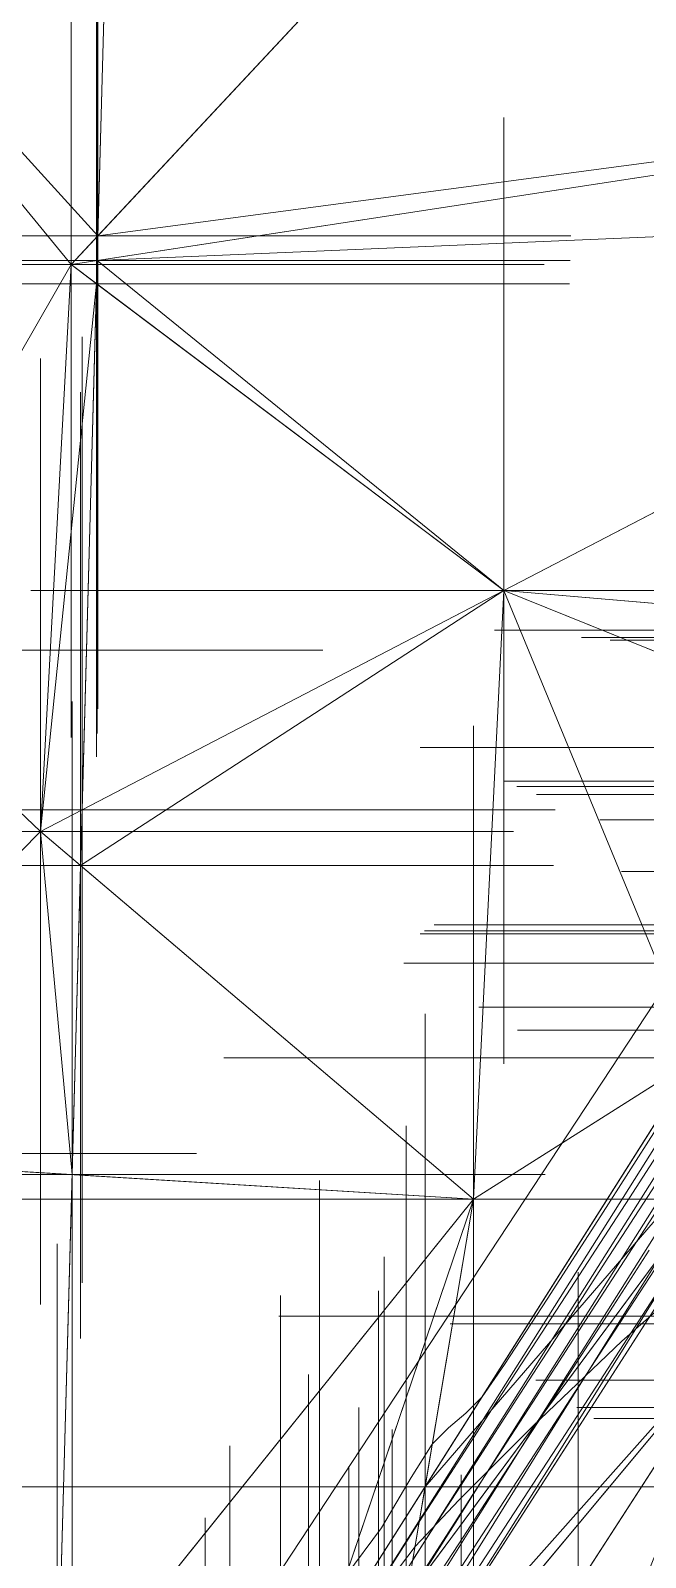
# Model space of a CAD drawing. Header units: metres. Extents: x 7511918 to 7512107, y 4692231 to 4692386.
# Drawn here: x 7511999.54 to 7512003.44, y 4692321.07 to 4692330.75 of the extents above; entities that cross this region are included whole.
import ezdxf

# ---------------------------------------------------------------- set-up
doc = ezdxf.new("R2010")
doc.units = ezdxf.units.M
for name, color, linetype, lineweight in [('germimi modeli izo hipse', 11, 'Continuous', 0), ('germimi modeli izo hipse krysore', 11, 'Continuous', 0), ('germimi modeli trek', 1, 'Continuous', 0), ('terreni  izohipset themelore', 211, 'Continuous', 0), ('terreni  pikat modelit', 133, 'Continuous', 0), ('terreni trek modelit', 132, 'Continuous', 0), ('Themel pllaka o3 ferizaj pikat', 30, 'Continuous', 0), ('vellimi  izo kryesore', 97, 'Continuous', 0), ('vellimi  pikat', 97, 'Continuous', 0), ('vellimi  trek', 97, 'Continuous', 0), ('vellimi izo themelore', 97, 'Continuous', 0)]:
    doc.layers.add(name, color=color, linetype=linetype, lineweight=lineweight)

msp = doc.modelspace()

# ---------------------------------------------------------------- linework, layer by layer
at = {"layer": 'germimi modeli izo hipse', "color": 11, "linetype": 'Continuous', "lineweight": 0, "elevation": 615}
msp.add_lwpolyline([(7511998.4904, 4692315.4245), (7511999.2101, 4692316.4264), (7511999.9033, 4692317.3981), (7512000.5085, 4692318.2562), (7512000.9642, 4692318.9173), (7512001.3623, 4692319.5165), (7512001.7379, 4692320.0973), (7512002.099, 4692320.6678), (7512002.4537, 4692321.2361), (7512002.8097, 4692321.81), (7512003.1752, 4692322.3977), (7512003.558, 4692323.0072), (7512003.9444, 4692323.6184), (7512004.3187, 4692324.2116), (7512004.6862, 4692324.7945), (7512005.0522, 4692325.3752), (7512005.4219, 4692325.9616), (7512005.8006, 4692326.5618), (7512006.1936, 4692327.1836), (7512006.6326, 4692327.8636), (7512007.2063, 4692328.7366), (7512007.8552, 4692329.7201), (7512008.5195, 4692330.7314), (7512009.1396, 4692331.6881)], dxfattribs=at)
at = {"layer": 'germimi modeli izo hipse krysore', "color": 11, "linetype": 'Continuous', "lineweight": 0}
for points, elevation in [([(7511998.3678, 4692315.8715), (7511998.8266, 4692316.4777), (7511999.0832, 4692316.8187), (7511999.3091, 4692317.1247), (7511999.5316, 4692317.4329), (7511999.7318, 4692317.7162), (7511999.8912, 4692317.9478), (7512000.0561, 4692318.2003), (7512000.2091, 4692318.4452), (7512000.3689, 4692318.7011), (7512000.5751, 4692319.0276), (7512001.0702, 4692319.8122), (7512001.7967, 4692320.9634), (7512002.6968, 4692322.3897), (7512003.7127, 4692323.9996), (7512004.7867, 4692325.7015), (7512005.861, 4692327.404), (7512006.8779, 4692329.0156), (7512007.7797, 4692330.4446), (7512008.5087, 4692331.5997)], 611), ([(7511998.497, 4692315.3621), (7511999.021, 4692316.0759), (7511999.5992, 4692316.8644), (7512000.1888, 4692317.6758), (7512000.7474, 4692318.4581), (7512001.2324, 4692319.1596), (7512001.7496, 4692319.941), (7512002.2903, 4692320.78), (7512002.8261, 4692321.6266), (7512003.3289, 4692322.4305), (7512003.7702, 4692323.1415), (7512004.1218, 4692323.7093), (7512004.3553, 4692324.0837), (7512004.5788, 4692324.4374), (7512004.7918, 4692324.7752), (7512005.0013, 4692325.1075), (7512005.2143, 4692325.4453), (7512005.4378, 4692325.799), (7512005.7041, 4692326.2063), (7512006.1996, 4692326.9555), (7512006.8547, 4692327.9466), (7512007.5998, 4692329.0794), (7512008.3652, 4692330.254), (7512009.0813, 4692331.3702)], 616), ([(7511998.5538, 4692315.7868), (7511998.9693, 4692316.3613), (7511999.3884, 4692316.9463), (7511999.7872, 4692317.5086), (7512000.1416, 4692318.0151), (7512000.4277, 4692318.4326), (7512000.7537, 4692318.9259), (7512001.0573, 4692319.4018), (7512001.3516, 4692319.873), (7512001.6493, 4692320.3528), (7512001.9635, 4692320.8541), (7512002.2352, 4692321.2842), (7512002.6937, 4692322.0107), (7512003.2941, 4692322.9623), (7512003.9916, 4692324.0679), (7512004.7414, 4692325.2565), (7512005.4987, 4692326.4568), (7512006.2185, 4692327.5977), (7512006.8561, 4692328.6081), (7512007.3667, 4692329.4168), (7512007.7053, 4692329.9527), (7512008.1462, 4692330.6363), (7512008.6375, 4692331.3834)], 613), ([(7511998.3087, 4692315.3095), (7511998.8351, 4692316.0395), (7511999.3759, 4692316.794), (7511999.8921, 4692317.5199), (7512000.345, 4692318.1645), (7512000.6959, 4692318.6749), (7512001.0637, 4692319.2298), (7512001.4086, 4692319.7663), (7512001.7407, 4692320.2944), (7512002.0701, 4692320.8245), (7512002.4067, 4692321.3665), (7512002.7608, 4692321.9306), (7512003.0612, 4692322.406), (7512003.4584, 4692323.0355), (7512003.9287, 4692323.781), (7512004.4481, 4692324.6046), (7512004.9929, 4692325.4685), (7512005.5393, 4692326.3348), (7512006.0634, 4692327.1654), (7512006.5414, 4692327.9225), (7512006.9495, 4692328.5682), (7512007.4658, 4692329.3704), (7512008.0418, 4692330.2483), (7512008.6267, 4692331.1351)], 614), ([(7511998.4565, 4692315.8105), (7511998.7729, 4692316.2373), (7511999.0917, 4692316.6743), (7511999.4015, 4692317.1049), (7511999.6905, 4692317.5122), (7511999.947, 4692317.8796), (7512000.1595, 4692318.1902), (7512000.3732, 4692318.5136), (7512000.5722, 4692318.8255), (7512000.7651, 4692319.1345), (7512000.9603, 4692319.449), (7512001.1662, 4692319.7776), (7512001.4055, 4692320.1566), (7512001.8926, 4692320.9283), (7512002.5731, 4692322.0067), (7512003.3927, 4692323.3056), (7512004.2971, 4692324.7389), (7512005.2319, 4692326.2204), (7512006.1428, 4692327.6641), (7512006.9755, 4692328.9837), (7512007.6757, 4692330.0932), (7512008.189, 4692330.9065)], 612)]:
    msp.add_lwpolyline(points, dxfattribs=dict(at, elevation=elevation))
at = {"layer": 'germimi modeli trek', "color": 1, "linetype": 'Continuous', "lineweight": 0}
for points in [[(7511986.95, 4692324.418, 610.082), (7512000.244, 4692339.46, 610.039), (7511996.919, 4692341.999, 610.017)], [(7511986.95, 4692324.418, 610.082), (7511999.649, 4692317.729, 610.097), (7512000.244, 4692339.46, 610.039)], [(7511999.649, 4692317.729, 610.097), (7512009.681, 4692333.572, 610.386), (7512000.244, 4692339.46, 610.039)], [(7512004.911, 4692324.834, 616.697), (7512009.681, 4692333.572, 610.386), (7511999.649, 4692317.729, 610.097)], [(7512004.911, 4692324.834, 616.697), (7511999.649, 4692317.729, 610.097), (7512001.307, 4692319.227, 616.278)], [(7512005.632, 4692324.41, 616.749), (7512004.911, 4692324.834, 616.697), (7512001.307, 4692319.227, 616.278)], [(7511999.477, 4692317.611, 611.065), (7511999.649, 4692317.729, 610.097), (7511986.95, 4692324.418, 610.082)], [(7512002.274, 4692318.59, 616.273), (7512005.632, 4692324.41, 616.749), (7512001.307, 4692319.227, 616.278)], [(7512005.204, 4692322.547, 618.345), (7512005.632, 4692324.41, 616.749), (7512002.274, 4692318.59, 616.273)], [(7512005.204, 4692322.547, 618.345), (7512002.274, 4692318.59, 616.273), (7512001.173, 4692316.843, 617.406)], [(7512001.173, 4692316.843, 617.406), (7512006.399, 4692321.759, 618.485), (7512005.204, 4692322.547, 618.345)], [(7512001.173, 4692316.843, 617.406), (7512001.945, 4692316, 617.473), (7512006.399, 4692321.759, 618.485)]]:
    msp.add_3dface(points, dxfattribs=at)
at = {"layer": 'terreni  izohipset themelore', "color": 211, "linetype": 'Continuous', "lineweight": 0, "elevation": 618}
msp.add_lwpolyline([(7512001.7844, 4692320.873), (7512001.9818, 4692321.1355), (7512002.2603, 4692321.4282), (7512002.7286, 4692321.8984), (7512003.2924, 4692322.4366), (7512003.8574, 4692322.9331), (7512004.2469, 4692323.2265), (7512004.4709, 4692323.3491), (7512004.5764, 4692323.3713), (7512004.6138, 4692323.3619), (7512004.6491, 4692323.3362), (7512004.7028, 4692323.2528), (7512004.7453, 4692323.0579), (7512004.7417, 4692322.6969), (7512004.6645, 4692322.1461), (7512004.5373, 4692321.5655), (7512004.3931, 4692321.0424)], dxfattribs=at)
at = {"layer": 'terreni  pikat modelit', "color": 133, "linetype": 'Continuous', "lineweight": 0}
for p, q in [((7511999.8, 4692328.415, 618.444), (7511999.8, 4692330.115, 618.444)), ((7511998.95, 4692329.265, 618.444), (7512000.65, 4692329.265, 618.444)), ((7512002.544, 4692326.347, 618.473), (7512002.544, 4692328.047, 618.473)), ((7512001.694, 4692327.197, 618.473), (7512003.394, 4692327.197, 618.473)), ((7511999.607, 4692324.82, 618.297), (7511999.607, 4692326.52, 618.297)), ((7511998.757, 4692325.67, 618.297), (7512000.457, 4692325.67, 618.297)), ((7512002.353, 4692322.489, 618.566), (7512002.353, 4692324.189, 618.566)), ((7512001.503, 4692323.339, 618.566), (7512003.203, 4692323.339, 618.566))]:
    msp.add_line(p, q, dxfattribs=at)
at = {"layer": 'terreni trek modelit', "color": 132, "linetype": 'Continuous', "lineweight": 0}
for points in [[(7511999.8, 4692329.265, 618.444), (7512009.739, 4692339.9, 620.701), (7511996.72, 4692333.022, 618.474)], [(7511999.8, 4692329.265, 618.444), (7512009.336, 4692330.726, 619.295), (7512009.739, 4692339.9, 620.701)], [(7511998.396, 4692326.819, 618.428), (7511999.8, 4692329.265, 618.444), (7511996.72, 4692333.022, 618.474)], [(7512002.544, 4692327.197, 618.473), (7512009.336, 4692330.726, 619.295), (7511999.8, 4692329.265, 618.444)], [(7512002.544, 4692327.197, 618.473), (7512006.829, 4692326.832, 618.303), (7512009.336, 4692330.726, 619.295)], [(7511999.607, 4692325.67, 618.297), (7511999.8, 4692329.265, 618.444), (7511998.396, 4692326.819, 618.428)], [(7511999.607, 4692325.67, 618.297), (7512002.544, 4692327.197, 618.473), (7511999.8, 4692329.265, 618.444)], [(7511999.607, 4692325.67, 618.297), (7512002.353, 4692323.339, 618.566), (7512002.544, 4692327.197, 618.473)], [(7512002.353, 4692323.339, 618.566), (7512006.154, 4692325.743, 618.323), (7512002.544, 4692327.197, 618.473)], [(7512002.544, 4692327.197, 618.473), (7512006.154, 4692325.743, 618.323), (7512006.829, 4692326.832, 618.303)], [(7511997.596, 4692323.628, 617.975), (7511999.607, 4692325.67, 618.297), (7511998.396, 4692326.819, 618.428)], [(7512006.154, 4692325.743, 618.323), (7512002.353, 4692323.339, 618.566), (7512001.562, 4692318.644, 617.36)], [(7512001.562, 4692318.644, 617.36), (7512007.149, 4692323.377, 618.623), (7512006.154, 4692325.743, 618.323)], [(7511997.596, 4692323.628, 617.975), (7512002.353, 4692323.339, 618.566), (7511999.607, 4692325.67, 618.297)], [(7511997.596, 4692323.628, 617.975), (7511993.982, 4692312.924, 617.422), (7512002.353, 4692323.339, 618.566)], [(7511993.982, 4692312.924, 617.422), (7512000.141, 4692316.812, 617.432), (7512002.353, 4692323.339, 618.566)], [(7511999.3925, 4692314.145, 617.4705), (7511997.223, 4692309.646, 617.36), (7512007.149, 4692323.377, 618.623)], [(7511999.3925, 4692314.145, 617.4705), (7512007.149, 4692323.377, 618.623), (7512001.562, 4692318.644, 617.36)], [(7512000.141, 4692316.812, 617.432), (7512001.562, 4692318.644, 617.36), (7512002.353, 4692323.339, 618.566)]]:
    msp.add_3dface(points, dxfattribs=at)
at = {"layer": 'Themel pllaka o3 ferizaj pikat', "elevation": 609.752, "flags": 128}
msp.add_lwpolyline([(7512009.128, 4692333.136), (7511999.0665, 4692317.8532), (7511996.7, 4692314.26), (7511986.973, 4692320.665, 0.158744), (7511982.9722, 4692321.7613, 0.158634), (7511979.093, 4692320.292), (7511976.341, 4692318.082), (7511974.7755, 4692320.0312), (7511963.942, 4692333.519), (7511984.035, 4692349.657)], format="xyb", close=True, dxfattribs=at)
at = {"layer": 'vellimi  izo kryesore', "color": 97, "linetype": 'Continuous', "lineweight": 0}
for points, elevation in [([(7512001.8385, 4692321.0249), (7512002.0079, 4692321.2908), (7512002.1642, 4692321.5335), (7512002.3145, 4692321.7651), (7512002.4715, 4692322.0073), (7512002.6568, 4692322.2927), (7512002.9695, 4692322.7741), (7512003.341, 4692323.3469), (7512003.7029, 4692323.9065)], -7), ([(7512001.543, 4692320.9488), (7512001.769, 4692321.2532), (7512001.9581, 4692321.5723), (7512002.0911, 4692321.7842), (7512002.1948, 4692321.888), (7512002.3031, 4692321.9799), (7512002.4066, 4692322.0839), (7512002.549, 4692322.2901), (7512002.8196, 4692322.7044), (7512003.1596, 4692323.233), (7512003.5103, 4692323.782)], -8), ([(7512001.9676, 4692321.0516), (7512002.1053, 4692321.2648), (7512002.3518, 4692321.6458), (7512002.6466, 4692322.1011), (7512002.9291, 4692322.5375), (7512003.1878, 4692322.9374), (7512003.5087, 4692323.4332)], -6), ([(7512002.057, 4692320.8413), (7512002.286, 4692321.1935), (7512002.5435, 4692321.5892), (7512002.7977, 4692321.9806), (7512003.0078, 4692322.3049), (7512003.2377, 4692322.6601), (7512003.4671, 4692323.0148)], -4), ([(7512002.0087, 4692320.5952), (7512002.33, 4692321.0898), (7512002.7367, 4692321.7156), (7512003.1523, 4692322.3551), (7512003.5003, 4692322.8906)], -3), ([(7512002.3694, 4692320.9787), (7512002.9098, 4692321.8106), (7512003.4985, 4692322.7166)], -2)]:
    msp.add_lwpolyline(points, dxfattribs=dict(at, elevation=elevation))
at = {"layer": 'vellimi  pikat', "color": 97, "linetype": 'Continuous', "lineweight": 0}
for p, q in [((7511999.9698, 4692326.4467, -8.4168), (7511999.9698, 4692332.4467, -8.4168)), ((7511999.8, 4692326.265, -8.3778), (7511999.8, 4692332.265, -8.3778)), ((7511999.9656, 4692326.2904, -8.3926), (7511999.9656, 4692332.2904, -8.3926)), ((7511999.9615, 4692326.1433, -8.3792), (7511999.9615, 4692332.1433, -8.3792)), ((7512002.544, 4692324.197, -8.3103), (7512002.544, 4692330.197, -8.3103)), ((7511996.9698, 4692329.4467, -8.4168), (7512002.9698, 4692329.4467, -8.4168)), ((7511996.8, 4692329.265, -8.3778), (7512002.8, 4692329.265, -8.3778)), ((7511996.9656, 4692329.2904, -8.3926), (7512002.9656, 4692329.2904, -8.3926)), ((7511996.9615, 4692329.1433, -8.3792), (7512002.9615, 4692329.1433, -8.3792)), ((7511999.8702, 4692322.8068, -8.2373), (7511999.8702, 4692328.8068, -8.2373)), ((7511999.607, 4692322.67, -8.2211), (7511999.607, 4692328.67, -8.2211)), ((7511999.8605, 4692322.4548, -8.2455), (7511999.8605, 4692328.4548, -8.2455)), ((7511999.544, 4692327.197, -8.3103), (7512005.544, 4692327.197, -8.3103)), ((7512002.4856, 4692326.9464, -8.0912), (7512008.4856, 4692326.9464, -8.0912)), ((7512003.0385, 4692326.8993, -3.1291), (7512009.0385, 4692326.8993, -3.1291)), ((7511995.396, 4692326.819, -8.3549), (7512001.396, 4692326.819, -8.3549)), ((7512003.2194, 4692326.8839, -1.5593), (7512009.2194, 4692326.8839, -1.5593)), ((7511999.8068, 4692320.4937, -8.1681), (7511999.8068, 4692326.4937, -8.1681)), ((7512002.353, 4692320.339, -8.3959), (7512002.353, 4692326.339, -8.3959)), ((7512002.0143, 4692326.2021, -8.1188), (7512008.0143, 4692326.2021, -8.1188)), ((7512002.5418, 4692325.9896, -2.486), (7512008.5418, 4692325.9896, -2.486)), ((7512002.6267, 4692325.9554, -1.6091), (7512008.6267, 4692325.9554, -1.6091)), ((7512002.7517, 4692325.905, -1.5996), (7512008.7517, 4692325.905, -1.5996)), ((7511996.8702, 4692325.8068, -8.2373), (7512002.8702, 4692325.8068, -8.2373)), ((7512003.154, 4692325.743, -1.5547), (7512009.154, 4692325.743, -1.5547)), ((7511996.607, 4692325.67, -8.2211), (7512002.607, 4692325.67, -8.2211)), ((7511996.8605, 4692325.4548, -8.2455), (7512002.8605, 4692325.4548, -8.2455)), ((7512003.2913, 4692325.4166, -1.5835), (7512009.2913, 4692325.4166, -1.5835)), ((7512002.1025, 4692325.078, -1.6834), (7512008.1025, 4692325.078, -1.6834)), ((7512002.0134, 4692325.0216, -1.8344), (7512008.0134, 4692325.0216, -1.8344)), ((7512002.0425, 4692325.04, -1.6899), (7512008.0425, 4692325.04, -1.6899)), ((7512001.911, 4692324.834, -1.6687), (7512007.911, 4692324.834, -1.6687)), ((7512002.0455, 4692318.5136, -7.9311), (7512002.0455, 4692324.5136, -7.9311)), ((7512002.3855, 4692324.555, -1.4306), (7512008.3855, 4692324.555, -1.4306)), ((7512002.632, 4692324.41, -1.4768), (7512008.632, 4692324.41, -1.4768)), ((7512000.768, 4692324.234, -8.2599), (7512006.768, 4692324.234, -8.2599)), ((7512001.9258, 4692317.8032, -4.9619), (7512001.9258, 4692323.8032, -4.9619)), ((7511994.596, 4692323.628, -7.8933), (7512000.596, 4692323.628, -7.8933)), ((7511996.8068, 4692323.4937, -8.1681), (7512002.8068, 4692323.4937, -8.1681)), ((7512001.3762, 4692317.4566, -7.9185), (7512001.3762, 4692323.4566, -7.9185)), ((7511999.353, 4692323.339, -8.3959), (7512005.353, 4692323.339, -8.3959)), ((7511999.7127, 4692317.0539, -8.1144), (7511999.7127, 4692323.0539, -8.1144)), ((7512001.7857, 4692316.9717, -1.3674), (7512001.7857, 4692322.9717, -1.3674)), ((7512003.0157, 4692316.8755, -1.3105), (7512003.0157, 4692322.8755, -1.3105)), ((7512001.129, 4692316.7274, -5.9852), (7512001.129, 4692322.7274, -5.9852)), ((7512001.7496, 4692316.7574, -1.3198), (7512001.7496, 4692322.7574, -1.3198)), ((7512001.1186, 4692322.5964, -1.312), (7512007.1186, 4692322.5964, -1.312)), ((7512002.204, 4692322.547, 0.1808), (7512008.204, 4692322.547, 0.1808)), ((7512001.307, 4692316.227, -1.404), (7512001.307, 4692322.227, -1.404)), ((7512002.7468, 4692322.1891, 0.1026), (7512008.7468, 4692322.1891, 0.1026)), ((7512001.6249, 4692316.0176, -1.1796), (7512001.6249, 4692322.0176, -1.1796)), ((7512003.0069, 4692322.0176, -0.0142), (7512009.0069, 4692322.0176, -0.0142)), ((7512001.7502, 4692315.935, -1.1238), (7512001.7502, 4692321.935, -1.1238)), ((7512001.8376, 4692315.8775, -1.147), (7512001.8376, 4692321.8775, -1.147)), ((7512003.1148, 4692321.9464, -0.0397), (7512009.1148, 4692321.9464, -0.0397)), ((7512000.8061, 4692315.7744, -3.3625), (7512000.8061, 4692321.7744, -3.3625)), ((7512001.562, 4692315.644, -1.0994), (7512001.562, 4692321.644, -1.0994)), ((7512002.274, 4692315.59, -1.3964), (7512002.274, 4692321.59, -1.3964)), ((7511999.0455, 4692321.5136, -7.9311), (7512005.0455, 4692321.5136, -7.9311)), ((7512000.6511, 4692315.317, -1.4657), (7512000.6511, 4692321.317, -1.4657))]:
    msp.add_line(p, q, dxfattribs=at)
at = {"layer": 'vellimi  trek', "color": 97, "linetype": 'Continuous', "lineweight": 0}
for points in [[(7512005.982, 4692335.8799, -9.5979), (7511999.9698, 4692329.4467, -8.4168), (7512007.7223, 4692330.4788, -8.8214)], [(7512005.982, 4692335.8799, -9.5979), (7512000.1169, 4692334.8166, -9.0037), (7511999.9698, 4692329.4467, -8.4168)], [(7512000.1169, 4692334.8166, -9.0037), (7511996.72, 4692333.022, -8.4171), (7511999.9698, 4692329.4467, -8.4168)], [(7511998.396, 4692326.819, -8.3549), (7511999.8, 4692329.265, -8.3778), (7511996.72, 4692333.022, -8.4171)], [(7511996.72, 4692333.022, -8.4171), (7511999.8, 4692329.265, -8.3778), (7511999.9698, 4692329.4467, -8.4168)], [(7511999.9656, 4692329.2904, -8.3926), (7512007.1644, 4692329.5977, -8.7187), (7512007.7223, 4692330.4788, -8.8214)], [(7512007.7223, 4692330.4788, -8.8214), (7511999.9698, 4692329.4467, -8.4168), (7511999.9656, 4692329.2904, -8.3926)], [(7511999.9656, 4692329.2904, -8.3926), (7512002.544, 4692327.197, -8.3103), (7512007.1644, 4692329.5977, -8.7187)], [(7512007.1644, 4692329.5977, -8.7187), (7512002.544, 4692327.197, -8.3103), (7512005.4856, 4692326.9464, -8.0912)], [(7511999.9698, 4692329.4467, -8.4168), (7511999.8, 4692329.265, -8.3778), (7511999.9656, 4692329.2904, -8.3926)], [(7511999.8, 4692329.265, -8.3778), (7511998.396, 4692326.819, -8.3549), (7511999.607, 4692325.67, -8.2211)], [(7511999.607, 4692325.67, -8.2211), (7511999.9615, 4692329.1433, -8.3792), (7511999.8, 4692329.265, -8.3778)], [(7511999.9615, 4692329.1433, -8.3792), (7511999.9656, 4692329.2904, -8.3926), (7511999.8, 4692329.265, -8.3778)], [(7511999.9615, 4692329.1433, -8.3792), (7512002.544, 4692327.197, -8.3103), (7511999.9656, 4692329.2904, -8.3926)], [(7511999.607, 4692325.67, -8.2211), (7511999.8702, 4692325.8068, -8.2373), (7511999.9615, 4692329.1433, -8.3792)], [(7511999.8702, 4692325.8068, -8.2373), (7512002.544, 4692327.197, -8.3103), (7511999.9615, 4692329.1433, -8.3792)], [(7511999.8605, 4692325.4548, -8.2455), (7512002.353, 4692323.339, -8.3959), (7512002.544, 4692327.197, -8.3103)], [(7511999.8605, 4692325.4548, -8.2455), (7512002.544, 4692327.197, -8.3103), (7511999.8702, 4692325.8068, -8.2373)], [(7512002.544, 4692327.197, -8.3103), (7512002.353, 4692323.339, -8.3959), (7512003.768, 4692324.234, -8.2599)], [(7512002.544, 4692327.197, -8.3103), (7512003.768, 4692324.234, -8.2599), (7512005.0143, 4692326.2021, -8.1188)], [(7512005.4856, 4692326.9464, -8.0912), (7512002.544, 4692327.197, -8.3103), (7512005.0143, 4692326.2021, -8.1188)], [(7511997.596, 4692323.628, -7.8933), (7511999.607, 4692325.67, -8.2211), (7511998.396, 4692326.819, -8.3549)], [(7511999.8605, 4692325.4548, -8.2455), (7511999.8702, 4692325.8068, -8.2373), (7511999.607, 4692325.67, -8.2211)], [(7511999.8068, 4692323.4937, -8.1681), (7511999.607, 4692325.67, -8.2211), (7511997.596, 4692323.628, -7.8933)], [(7511999.8068, 4692323.4937, -8.1681), (7511999.8605, 4692325.4548, -8.2455), (7511999.607, 4692325.67, -8.2211)], [(7511999.8068, 4692323.4937, -8.1681), (7512002.353, 4692323.339, -8.3959), (7511999.8605, 4692325.4548, -8.2455)], [(7512004.911, 4692324.834, -1.6687), (7512001.9258, 4692320.8032, -4.9619), (7512001.7857, 4692319.9717, -1.3674)], [(7512001.7857, 4692319.9717, -1.3674), (7512004.1186, 4692322.5964, -1.312), (7512004.911, 4692324.834, -1.6687)], [(7512004.911, 4692324.834, -1.6687), (7512002.0455, 4692321.5136, -7.9311), (7512001.9258, 4692320.8032, -4.9619)], [(7512004.911, 4692324.834, -1.6687), (7512003.768, 4692324.234, -8.2599), (7512002.0455, 4692321.5136, -7.9311)], [(7512005.632, 4692324.41, -1.4768), (7512004.1186, 4692322.5964, -1.312), (7512003.0157, 4692319.8755, -1.3105)], [(7512005.632, 4692324.41, -1.4768), (7512003.0157, 4692319.8755, -1.3105), (7512003.5795, 4692320.3532, -0.6198)], [(7512003.768, 4692324.234, -8.2599), (7512002.353, 4692323.339, -8.3959), (7512002.0455, 4692321.5136, -7.9311)], [(7511996.215, 4692319.5378, -7.6707), (7511999.7127, 4692320.0539, -8.1144), (7511997.596, 4692323.628, -7.8933)], [(7511999.8068, 4692323.4937, -8.1681), (7511997.596, 4692323.628, -7.8933), (7511999.7127, 4692320.0539, -8.1144)], [(7512002.353, 4692323.339, -8.3959), (7511999.8068, 4692323.4937, -8.1681), (7511999.7127, 4692320.0539, -8.1144)], [(7512002.353, 4692323.339, -8.3959), (7511999.7127, 4692320.0539, -8.1144), (7512001.3762, 4692320.4566, -7.9185)], [(7512001.3762, 4692320.4566, -7.9185), (7512002.0455, 4692321.5136, -7.9311), (7512002.353, 4692323.339, -8.3959)], [(7512004.1186, 4692322.5964, -1.312), (7512001.7496, 4692319.7574, -1.3198), (7512001.7502, 4692318.935, -1.1238)], [(7512004.1186, 4692322.5964, -1.312), (7512001.7857, 4692319.9717, -1.3674), (7512001.7496, 4692319.7574, -1.3198)], [(7512001.7502, 4692318.935, -1.1238), (7512003.0157, 4692319.8755, -1.3105), (7512004.1186, 4692322.5964, -1.312)], [(7512002.0455, 4692321.5136, -7.9311), (7512001.3762, 4692320.4566, -7.9185), (7512001.9258, 4692320.8032, -4.9619)]]:
    msp.add_3dface(points, dxfattribs=at)
at = {"layer": 'vellimi izo themelore', "color": 97, "linetype": 'Continuous', "lineweight": 0, "elevation": -5}
msp.add_lwpolyline([(7512002.0476, 4692320.9982), (7512002.345, 4692321.4579), (7512002.7283, 4692322.0502), (7512003.106, 4692322.6339), (7512003.3867, 4692323.0677), (7512003.6752, 4692323.5136)], dxfattribs=at)

doc.saveas('drawing.dxf')
